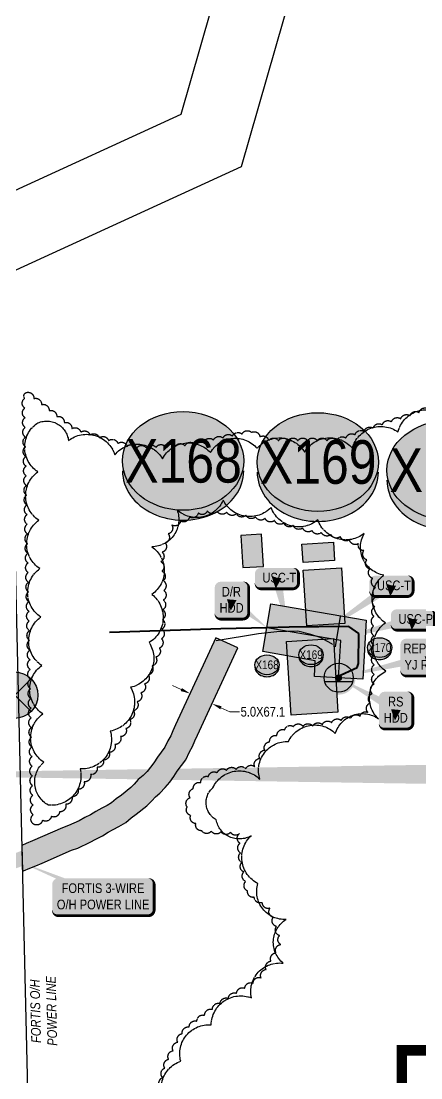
# Model space of a CAD drawing. Extents: x 88833 to 97610, y 5963373 to 5974710.
# Drawn here: x 95584 to 95666.3, y 5967879.4 to 5968097.5 of the extents above; entities that cross this region are included whole.
import ezdxf
from ezdxf.enums import TextEntityAlignment as Align

# ---------------------------------------------------------------- set-up
doc = ezdxf.new("R2010")
doc.units = 0
doc.header["$LTSCALE"] = 5
doc.header["$PDSIZE"] = 5
for name, pattern in [('0', [1, 1, 0]), ('COOP2', [10, 5, -1, 0, -1, 0, -1, 0, -1, 0, -1]), ('DASHDOT', [25.4, 12.7, -6.35, 0, -6.35]), ('POWERLINE5', [7.8, 2.4, -0.6, 0.6, -0.6, 0.6, -0.6, 2.4])]:
    doc.linetypes.add(name, pattern=pattern)
doc.layers.get('Defpoints').update_dxf_attribs({"color": 9})
for name, color, linetype in [('AS-POWER-EXISTING', 72, 'POWERLINE5'), ('AS-POWER-EXISTING-PP', 72, 'Continuous'), ('AS-POWER-T-1000', 104, 'Continuous'), ('AS-RESIDENCE', 14, 'Continuous'), ('AS-ROADS', 254, 'Continuous'), ('AS-SYMBOL', 7, 'Continuous'), ('AS-SYMBOL-1000', 7, 'Continuous'), ('AS-TELEPHONE', 224, 'foc-TEL'), ('C-SYMBOL', 7, 'Continuous'), ('F-RW', 190, 'Continuous'), ('L-SEC', 7, 'Continuous'), ('P-APEX RECON PAY ITEMS-1000', 240, 'Continuous'), ('P-APEX RECON-10m BUFFER', 51, 'COOP2'), ('P-APEX RECON-URBAN', 30, 'COOP2'), ('P-APEX RECON-WORK AREA', 104, 'Continuous'), ('P-CROSSINGS', 250, 'Continuous'), ('P-CROSSINGS-1000', 250, 'Continuous'), ('T-BUSH', 110, '0'), ('T-BUSH-1000', 110, '0')]:
    doc.layers.add(name, color=color, linetype=linetype)
for name, color, linetype, lineweight in [('AS-RECON EXISTING', 151, 'DASHDOT', 40), ('F-RW-T', 190, 'Continuous', 9), ('P-APEX RECON-TWS-T-1000', 104, 'Continuous', 9)]:
    doc.layers.add(name, color=color, linetype=linetype, lineweight=lineweight)
doc.layers.add('AS-STRUCTURE', color=7, linetype='Continuous', lineweight=30, true_color=0x595959)
doc.layers.add('AS-STRUCTURE-H', color=7, linetype='Continuous', true_color=0xa8a8a8)
doc.layers.add('P-APEX RECON-TO BE DRILLED-H', color=7, linetype='Continuous', true_color=0xffafe1)
doc.styles.add('1.8', font='ARIALN.TTF', dxfattribs={"height": 2})
doc.styles.add('100L', font='ARIALN.TTF', dxfattribs={"height": 10})
doc.styles.add('175L', font='ARIALN.TTF', dxfattribs={"height": 2})
doc.styles.add('80', font='ARIALN.TTF', dxfattribs={"height": 10})
doc.styles.add('80CG', font='ARIALN.TTF', dxfattribs={"height": 10})
doc.styles.add('Crossing', font='ARIALN.TTF', dxfattribs={"height": 10})
doc.styles.add('foc-LtypeFont', font='ARIALN.TTF', dxfattribs={"height": 7.35})
doc.linetypes.add('foc-TEL', pattern='A,2,-1,["T",foc-LtypeFont,S=0.2,R=0,X=-0.425,Y=-0.75],-1.24,8', length=12.24)
doc.dimstyles.new('Compass 1 000', dxfattribs={"dimtxt": 1.8, "dimasz": 2, "dimexe": 0.2, "dimexo": 0.0625, "dimgap": 0.5, "dimtad": 0, "dimtih": 1, "dimtoh": 1, "dimzin": 0, "dimdsep": 46, "dimtxsty": '1.8', "dimcen": 0.1, "dimse1": 1, "dimse2": 1, "dimclrd": 256, "dimclrt": 256, "dimaunit": 1, "dimadec": 4, "dimazin": 0, "dimtfac": 0.06, "dimtofl": 0, "dimtmove": 0, "dimatfit": 0, "dimfxl": 0.2, "dimtolj": 1, "dimtzin": 0, "dimlwd": -1, "dimarcsym": 0})
doc.dimstyles.new('Compass 5 000', dxfattribs={"dimscale": 5, "dimtxt": 9, "dimasz": 2, "dimexe": 0.2, "dimexo": 0.0625, "dimgap": 0.5, "dimtad": 0, "dimtih": 1, "dimtoh": 1, "dimzin": 0, "dimdsep": 46, "dimtxsty": '80CG', "dimcen": 0.1, "dimse1": 1, "dimse2": 1, "dimclrd": 256, "dimclrt": 256, "dimaunit": 1, "dimadec": 4, "dimazin": 0, "dimtfac": 0.06, "dimtofl": 0, "dimtmove": 0, "dimatfit": 1, "dimfxl": 0.2, "dimtolj": 1, "dimtzin": 0, "dimlwd": -1, "dimarcsym": 0})

# ---------------------------------------------------------------- blocks, each defined once
blk = doc.blocks.new('*D533')
at = {"layer": 'Defpoints', "color": 0, "transparency": 16777216}
for p in [(95635.48, 5968143.14), (95649.89, 5968139.01), (95645.98, 5968125.4)]:
    blk.add_point(p, dxfattribs=at)
at = {"layer": 'F-RW-T', "transparency": 16777216}
for p, q in [((95621.96, 5968132.29), (95612.35, 5968135.05)), ((95655.6, 5968122.64), (95665.21, 5968119.88)), ((95665.21, 5968119.88), (95675.21, 5968119.88))]:
    blk.add_line(p, q, dxfattribs=at)
for points in [[(95622.42, 5968133.89), (95621.51, 5968130.69), (95631.58, 5968129.53)], [(95656.05, 5968124.24), (95655.14, 5968121.04), (95645.98, 5968125.4)]]:
    blk.add_solid(points, dxfattribs=at)
at = {"layer": 'F-RW-T', "transparency": 16777216, "insert": (95717.43, 5968119.88), "char_height": 10, "attachment_point": 5, "style": '80CG'}
blk.add_mtext('\\A1;BAYTEX\\P15.00 P/L R/W\\PPLAN 912 3040', dxfattribs=at)
blk = doc.blocks.new('POWERPOLE')
h = blk.add_hatch(color=255)
edge = h.paths.add_edge_path()
edge.add_arc((0, 0), 0.96, 0, 360)
at = {"linetype": 'Continuous'}
for p, q in [((0.679, -0.679), (-0.679, 0.679)), ((-0.679, -0.679), (0.679, 0.679))]:
    blk.add_line(p, q, dxfattribs=at)
blk.add_circle((0, 0), 0.96, dxfattribs=at)
blk = doc.blocks.new('*U997')
h = blk.add_hatch(color=255)
edge = h.paths.add_edge_path()
edge.add_line((-46.5, -20), (46.5, -20))
edge.add_arc((46.5, -14), 6, 270, 360)
edge.add_line((52.5, -14), (52.5, 12.5))
edge.add_arc((46.5, 12.5), 6, 0, 90)
edge.add_line((46.5, 18.5), (-46.5, 18.5))
edge.add_arc((-46.5, 12.5), 6, 90, 180)
edge.add_line((-52.5, 12.5), (-52.5, -14))
edge.add_arc((-46.5, -14), 6, 180, 270)
at = {"color": 104, "flags": 128}
blk.add_lwpolyline([(-89.2, 37, 0, 7.5, 0), (0, 0, 0, 0, 0)], format="xyseb", dxfattribs=at)
blk.add_lwpolyline([(-46.5, -20, 3, 3, 0), (46.5, -20, 3, 3, 0.414214), (52.5, -14, 3, 3, 0), (52.5, 12.5, 3, 0, 0.414214), (46.5, 18.5, 0, 0, 0), (-46.5, 18.5, 0, 0, 0.414214), (-52.5, 12.5, 0, 0, 0), (-52.5, -14, 0, 3, 0.414214)], format="xyseb", close=True, dxfattribs=at)
at = {"color": 104, "style": '80'}
blk.add_attdef('ENTER_TEXT_001', (-26.8, -4.9), '', height=10, dxfattribs=at)
blk = doc.blocks.new('*U1009')
at = {"true_color": 0xffffa8}
h = blk.add_hatch(color=51, dxfattribs=at)
edge = h.paths.add_edge_path()
edge.add_line((-11.5, -20), (11.5, -20))
edge.add_arc((11.5, -14), 6, 270, 360)
edge.add_line((17.5, -14), (17.5, 12.5))
edge.add_arc((11.5, 12.5), 6, 0, 90)
edge.add_line((11.5, 18.5), (-11.5, 18.5))
edge.add_arc((-11.5, 12.5), 6, 90, 180)
edge.add_line((-17.5, 12.5), (-17.5, -14))
edge.add_arc((-11.5, -14), 6, 180, 270)
at = {"color": 240, "flags": 128}
for points in [[(-59, 32.9, 0, 10, 0), (0, 0, 5, 5, 0)], [(-1, -11.4, 0, 10, 0), (0, 0, 5, 5, 0)]]:
    blk.add_lwpolyline(points, format="xyseb", dxfattribs=at)
blk.add_lwpolyline([(-11.5, -20, 3, 3, 0), (11.5, -20, 3, 3, 0.414214), (17.5, -14, 3, 3, 0), (17.5, 12.5, 3, 0, 0.414214), (11.5, 18.5, 0, 0, 0), (-11.5, 18.5, 0, 0, 0.414214), (-17.5, 12.5, 0, 0, 0), (-17.5, -14, 0, 3, 0.414214)], format="xyseb", close=True, dxfattribs=at)
at = {"color": 4, "style": '80'}
blk.add_attdef('OTHER_001', (-14.7, -5), '', height=10, dxfattribs=at)
blk = doc.blocks.new('RISER')
h = blk.add_hatch(color=255)
h.dxf.hatch_style = 1
edge = h.paths.add_edge_path()
edge.add_arc((0, 0), 0.7, 0, 360)
blk.add_hatch(color=13).paths.add_polyline_path([(0.581, -0.15), (-0.581, -0.15, 0.774597)])
at = {"color": 13}
blk.add_line((-0.581, -0.15), (0.581, -0.15), dxfattribs=at)
blk.add_circle((0, 0), 0.6, dxfattribs=at)
blk = doc.blocks.new('*U1010')
at = {"true_color": 0xffffa8}
h = blk.add_hatch(color=51, dxfattribs=at)
edge = h.paths.add_edge_path()
edge.add_line((-24, -20), (24, -20))
edge.add_arc((24, -14), 6, 270, 360)
edge.add_line((30, -14), (30, 12.5))
edge.add_arc((24, 12.5), 6, 0, 90)
edge.add_line((24, 18.5), (-24, 18.5))
edge.add_arc((-24, 12.5), 6, 90, 180)
edge.add_line((-30, 12.5), (-30, -14))
edge.add_arc((-24, -14), 6, 180, 270)
at = {"color": 240, "flags": 128}
blk.add_lwpolyline([(-24, -20, 3, 3, 0), (24, -20, 3, 3, 0.414214), (30, -14, 3, 3, 0), (30, 12.5, 3, 0, 0.414214), (24, 18.5, 0, 0, 0), (-24, 18.5, 0, 0, 0.414214), (-30, 12.5, 0, 0, 0), (-30, -14, 0, 3, 0.414214)], format="xyseb", close=True, dxfattribs=at)
for points in [[(-93.7, -21.8, 0, 10, 0), (0, 0, 5, 5, 0)], [(-1, -11.4, 0, 10, 0), (0, 0, 5, 5, 0)]]:
    blk.add_lwpolyline(points, format="xyseb", dxfattribs=at)
at = {"color": 4, "style": '80'}
blk.add_attdef('OTHER_001', (-14.7, -5), '', height=10, dxfattribs=at)
blk = doc.blocks.new('*U1011')
at = {"true_color": 0xffffa8}
h = blk.add_hatch(color=51, dxfattribs=at)
edge = h.paths.add_edge_path()
edge.add_line((-16.5, -11.5), (16.5, -11.5))
edge.add_arc((16.5, -5.5), 6, 270, 360)
edge.add_line((22.5, -5.5), (22.5, 4))
edge.add_arc((16.5, 4), 6, 0, 90)
edge.add_line((16.5, 10), (-16.5, 10))
edge.add_arc((-16.5, 4), 6, 90, 180)
edge.add_line((-22.5, 4), (-22.5, -5.5))
edge.add_arc((-16.5, -5.5), 6, 180, 270)
at = {"color": 240, "flags": 128}
blk.add_lwpolyline([(-16.5, -11.5, 3, 3, 0), (16.5, -11.5, 3, 3, 0.414214), (22.5, -5.5, 3, 3, 0), (22.5, 4, 3, 0, 0.414214), (16.5, 10, 0, 0, 0), (-16.5, 10, 0, 0, 0.414214), (-22.5, 4, 0, 0, 0), (-22.5, -5.5, 0, 3, 0.414214)], format="xyseb", close=True, dxfattribs=at)
for points in [[(-78.4, -21.5, 0, 10, 0), (0, 0, 5, 5, 0)], [(-1, -11.4, 0, 10, 0), (0, 0, 5, 5, 0)]]:
    blk.add_lwpolyline(points, format="xyseb", dxfattribs=at)
at = {"color": 4, "style": '80'}
blk.add_attdef('OTHER_001', (-14.7, -5), '', height=10, dxfattribs=at)
blk = doc.blocks.new('*U1012')
at = {"true_color": 0xffffa8}
h = blk.add_hatch(color=51, dxfattribs=at)
edge = h.paths.add_edge_path()
edge.add_line((-16.5, -11.5), (16.5, -11.5))
edge.add_arc((16.5, -5.5), 6, 270, 360)
edge.add_line((22.5, -5.5), (22.5, 4))
edge.add_arc((16.5, 4), 6, 0, 90)
edge.add_line((16.5, 10), (-16.5, 10))
edge.add_arc((-16.5, 4), 6, 90, 180)
edge.add_line((-22.5, 4), (-22.5, -5.5))
edge.add_arc((-16.5, -5.5), 6, 180, 270)
at = {"color": 240, "flags": 128}
blk.add_lwpolyline([(-16.5, -11.5, 3, 3, 0), (16.5, -11.5, 3, 3, 0.414214), (22.5, -5.5, 3, 3, 0), (22.5, 4, 3, 0, 0.414214), (16.5, 10, 0, 0, 0), (-16.5, 10, 0, 0, 0.414214), (-22.5, 4, 0, 0, 0), (-22.5, -5.5, 0, 3, 0.414214)], format="xyseb", close=True, dxfattribs=at)
for points in [[(-76.9, -52.6, 0, 10, 0), (0, 0, 5, 5, 0)], [(-1, -11.4, 0, 10, 0), (0, 0, 5, 5, 0)]]:
    blk.add_lwpolyline(points, format="xyseb", dxfattribs=at)
at = {"color": 4, "style": '80'}
blk.add_attdef('OTHER_001', (-14.7, -5), '', height=10, dxfattribs=at)
blk = doc.blocks.new('*U1013')
at = {"true_color": 0xffffa8}
h = blk.add_hatch(color=51, dxfattribs=at)
edge = h.paths.add_edge_path()
edge.add_line((-16.5, -11.5), (16.5, -11.5))
edge.add_arc((16.5, -5.5), 6, 270, 360)
edge.add_line((22.5, -5.5), (22.5, 4))
edge.add_arc((16.5, 4), 6, 0, 90)
edge.add_line((16.5, 10), (-16.5, 10))
edge.add_arc((-16.5, 4), 6, 90, 180)
edge.add_line((-22.5, 4), (-22.5, -5.5))
edge.add_arc((-16.5, -5.5), 6, 180, 270)
at = {"color": 240, "flags": 128}
blk.add_lwpolyline([(-16.5, -11.5, 3, 3, 0), (16.5, -11.5, 3, 3, 0.414214), (22.5, -5.5, 3, 3, 0), (22.5, 4, 3, 0, 0.414214), (16.5, 10, 0, 0, 0), (-16.5, 10, 0, 0, 0.414214), (-22.5, 4, 0, 0, 0), (-22.5, -5.5, 0, 3, 0.414214)], format="xyseb", close=True, dxfattribs=at)
for points in [[(-1, -11.4, 0, 10, 0), (0, 0, 5, 5, 0)], [(12, -55.5, 0, 10, 0), (0, 0, 5, 5, 0)]]:
    blk.add_lwpolyline(points, format="xyseb", dxfattribs=at)
at = {"color": 4, "style": '80'}
blk.add_attdef('OTHER_001', (-14.7, -5), '', height=10, dxfattribs=at)
blk = doc.blocks.new('*U1014')
at = {"true_color": 0xffffa8}
h = blk.add_hatch(color=51, dxfattribs=at)
edge = h.paths.add_edge_path()
edge.add_line((-11.5, -20), (11.5, -20))
edge.add_arc((11.5, -14), 6, 270, 360)
edge.add_line((17.5, -14), (17.5, 12.5))
edge.add_arc((11.5, 12.5), 6, 0, 90)
edge.add_line((11.5, 18.5), (-11.5, 18.5))
edge.add_arc((-11.5, 12.5), 6, 90, 180)
edge.add_line((-17.5, 12.5), (-17.5, -14))
edge.add_arc((-11.5, -14), 6, 180, 270)
at = {"color": 240, "flags": 128}
blk.add_lwpolyline([(-11.5, -20, 3, 3, 0), (11.5, -20, 3, 3, 0.414214), (17.5, -14, 3, 3, 0), (17.5, 12.5, 3, 0, 0.414214), (11.5, 18.5, 0, 0, 0), (-11.5, 18.5, 0, 0, 0.414214), (-17.5, 12.5, 0, 0, 0), (-17.5, -14, 0, 3, 0.414214)], format="xyseb", close=True, dxfattribs=at)
for points in [[(-1, -11.4, 0, 10, 0), (0, 0, 5, 5, 0)], [(36.2, -29, 0, 10, 0), (0, 0, 5, 5, 0)]]:
    blk.add_lwpolyline(points, format="xyseb", dxfattribs=at)
at = {"color": 4, "style": '80'}
blk.add_attdef('OTHER_001', (-14.7, -5), '', height=10, dxfattribs=at)
blk = doc.blocks.new('*D1015')
at = {"layer": 'Defpoints', "color": 0, "transparency": 16777216}
for p in [(95617.47, 5967955.82), (95623.33, 5967956.59), (95622.01, 5967953.73)]:
    blk.add_point(p, dxfattribs=at)
at = {"layer": 'P-APEX RECON-TWS-T-1000', "transparency": 16777216}
for p, q in [((95616.97, 5967959.52), (95615.15, 5967960.35)), ((95625.14, 5967955.76), (95626.96, 5967954.92)), ((95626.96, 5967954.92), (95628.96, 5967954.92))]:
    blk.add_line(p, q, dxfattribs=at)
for points in [[(95617.11, 5967959.82), (95616.83, 5967959.21), (95618.79, 5967958.68)], [(95625.28, 5967956.06), (95625, 5967955.45), (95623.33, 5967956.59)]]:
    blk.add_solid(points, dxfattribs=at)
at = {"layer": 'P-APEX RECON-TWS-T-1000', "transparency": 16777216, "insert": (95633.79, 5967954.92), "char_height": 2, "attachment_point": 5, "style": '1.8'}
blk.add_mtext('\\A1;5.0X67.1', dxfattribs=at)
blk = doc.blocks.new('xing2')
h = blk.add_hatch(color=50)
h.dxf.hatch_style = 1
edge = h.paths.add_edge_path()
edge.add_ellipse((0, 0), major_axis=(-12.5, 0), ratio=0.816297, start_angle=0, end_angle=360)
h = blk.add_hatch(color=250)
h.dxf.hatch_style = 1
edge = h.paths.add_edge_path()
edge.add_ellipse((0, -2.05), major_axis=(-12.5, 0), ratio=0.816297, start_angle=0, end_angle=180)
edge.add_line((12.5, -2.05), (12.5, 0))
edge.add_ellipse((0, 0), major_axis=(-12.5, 0), ratio=0.816297, start_angle=0, end_angle=180, ccw=False)
edge.add_line((-12.5, 0), (-12.5, -2.05))
at = {"color": 250}
blk.add_ellipse((0, 0), major_axis=(-12.5, 0), ratio=0.816297, dxfattribs=at)
blk.add_ellipse((0, -2.05), major_axis=(-12.5, 0), ratio=0.816297, start_param=0, end_param=3.141593, dxfattribs=at)
at = {"color": 250, "style": 'Crossing'}
blk.add_attdef('CROSSING', text='', height=9, dxfattribs=at).set_placement((0.09, 0.02), align=Align.MIDDLE_CENTER)
at = {"color": 250, "style": 'Crossing', "flags": 1}
for tag, p in [('OWNER', (0.09, -12.49)), ('DESCRIPTION', (0.09, -25.77)), ('LOCATION', (0.09, -39.3)), ('DWG_REF', (0.09, -52.84))]:
    blk.add_attdef(tag, text='', height=9, dxfattribs=at).set_placement(p, align=Align.MIDDLE_CENTER)

msp = doc.modelspace()

# ---------------------------------------------------------------- hatches: boundary and pattern name
at = {"layer": 'AS-STRUCTURE-H'}
h = msp.add_hatch(color=256, dxfattribs=at)
h.dxf.hatch_style = 1
h.paths.add_polyline_path([(95633.923, 5967984.94), (95633.515, 5967991.566), (95629.226, 5967991.302), (95629.634, 5967984.675)])
h = msp.add_hatch(color=256, dxfattribs=at)
h.dxf.hatch_style = 1
h.paths.add_polyline_path([(95642.082, 5967985.743), (95641.848, 5967989.544), (95648.325, 5967989.943), (95648.559, 5967986.142)])
h = msp.add_hatch(color=256, dxfattribs=at)
h.dxf.hatch_style = 1
h.paths.add_polyline_path([(95642.824, 5967972.647), (95642.116, 5967984.145), (95649.994, 5967984.631), (95650.702, 5967973.133)])
h = msp.add_hatch(color=256, dxfattribs=at)
h.dxf.hatch_style = 1
h.paths.add_polyline_path([(95639.609, 5967954.232), (95638.671, 5967969.45), (95648.324, 5967970.045), (95649.261, 5967954.827)])
at = {"layer": 'P-APEX RECON-10m BUFFER', "transparency": 33554687}
h = msp.add_hatch(color=256, dxfattribs=at)
h.dxf.hatch_style = 1
h.paths.add_polyline_path([(95633.758, 5967967.348), (95635.461, 5967977.193), (95655.071, 5967973.801), (95654.39, 5967961.673), (95644.413, 5967962.234), (95644.596, 5967965.473)])
h = msp.add_hatch(color=256, dxfattribs=at)
h.dxf.hatch_style = 1
h.paths.add_polyline_path([(95584.222, 5967922.032), (95584.452, 5967922.115), (95585.773, 5967922.636), (95586.972, 5967923.142), (95588.292, 5967923.708), (95594.324, 5967926.355), (95595.615, 5967926.813), (95598.19, 5967927.984), (95599.386, 5967928.668), (95600.749, 5967929.297), (95601.909, 5967930.082), (95602.946, 5967930.626), (95604.118, 5967931.258), (95605.517, 5967932.08), (95606.609, 5967933.014), (95607.659, 5967933.769), (95609.853, 5967935.527), (95610.904, 5967936.536), (95611.638, 5967937.39), (95612.529, 5967938.157), (95613.625, 5967939.271), (95614.597, 5967940.427), (95615.42, 5967941.573), (95616.141, 5967942.693), (95617.908, 5967945.035), (95618.647, 5967946.649), (95619.276, 5967947.739), (95619.78, 5967948.932), (95620.328, 5967950.073), (95628.621, 5967968.096), (95624.082, 5967970.185), (95615.806, 5967952.199), (95615.224, 5967950.987), (95614.793, 5967949.967), (95614.202, 5967948.942), (95613.592, 5967947.61), (95612.042, 5967945.554), (95611.289, 5967944.386), (95610.649, 5967943.496), (95609.926, 5967942.635), (95609.114, 5967941.809), (95608.094, 5967940.932), (95607.271, 5967939.974), (95606.555, 5967939.286), (95604.637, 5967937.749), (95603.522, 5967936.947), (95602.606, 5967936.164), (95601.665, 5967935.612), (95600.6, 5967935.037), (95599.341, 5967934.377), (95598.286, 5967933.663), (95597.095, 5967933.114), (95595.91, 5967932.436), (95593.744, 5967931.45), (95592.484, 5967931.004), (95586.303, 5967928.291), (95585.017, 5967927.74), (95584.097, 5967927.351)])
at = {"layer": 'P-APEX RECON-TO BE DRILLED-H', "transparency": 33554687}
h = msp.add_hatch(color=256, dxfattribs=at)
h.dxf.hatch_style = 1
h.paths.add_polyline_path([(95633.758, 5967967.348), (95635.461, 5967977.193), (95655.071, 5967973.801), (95654.39, 5967961.673), (95644.413, 5967962.234), (95644.596, 5967965.473)])

# ---------------------------------------------------------------- linework, layer by layer
at = {"layer": 'AS-POWER-EXISTING', "flags": 128}
msp.add_lwpolyline([(95648.751, 5967968.353), (95649.79, 5967974.571)], dxfattribs=at)
at = {"layer": 'AS-RECON EXISTING', "flags": 128}
msp.add_lwpolyline([(95649.02, 5967962.128), (95653.203, 5967964.098), (95653.492, 5967964.922), (95653.579, 5967971.078), (95651.53, 5967972.505), (95639.216, 5967972.391), (95634.609, 5967972.27), (95625.128, 5967972.023), (95563.533, 5967970.033), (95562.323, 5967969.86), (95557.456, 5967969.884), (95550.907, 5967969.589), (95545.908, 5967969.038), (95544.2, 5967968.935), (95543.193, 5967968.874), (95542.63, 5967966.889), (95542.885, 5967959.968)], dxfattribs=at)
at = {"layer": 'AS-RESIDENCE'}
msp.add_lwpolyline([(95639.609, 5967954.232), (95638.671, 5967969.45), (95648.324, 5967970.045), (95649.261, 5967954.827)], close=True, dxfattribs=at)
at = {"layer": 'AS-ROADS', "const_width": 2.998}
msp.add_lwpolyline([(95582.273, 5967923.982), (95583.567, 5967924.452), (95584.829, 5967924.949), (95585.995, 5967925.441), (95587.298, 5967925.999), (95593.404, 5967928.68), (95594.68, 5967929.131), (95597.05, 5967930.21), (95598.24, 5967930.891), (95599.518, 5967931.48), (95600.625, 5967932.23), (95601.773, 5967932.831), (95602.892, 5967933.435), (95604.062, 5967934.122), (95605.066, 5967934.981), (95606.148, 5967935.759), (95608.204, 5967937.407), (95609.087, 5967938.255), (95609.866, 5967939.161), (95610.822, 5967939.983), (95611.776, 5967940.953), (95612.623, 5967941.961), (95613.354, 5967942.979), (95614.092, 5967944.123), (95615.75, 5967946.323), (95616.425, 5967947.796), (95617.034, 5967948.853), (95617.502, 5967949.959), (95618.067, 5967951.136), (95626.351, 5967969.14)], dxfattribs=at)
at = {"layer": 'AS-STRUCTURE'}
for points in [[(95633.923, 5967984.94), (95633.515, 5967991.566), (95629.226, 5967991.302), (95629.634, 5967984.675)], [(95642.082, 5967985.743), (95641.848, 5967989.544), (95648.325, 5967989.943), (95648.559, 5967986.142)], [(95642.824, 5967972.647), (95642.116, 5967984.145), (95649.994, 5967984.631), (95650.702, 5967973.133)]]:
    msp.add_lwpolyline(points, close=True, dxfattribs=at)
at = {"layer": 'AS-TELEPHONE', "flags": 128}
msp.add_lwpolyline([(95648.149, 5967968.827), (95647.986, 5967968.978), (95645.572, 5967970.259), (95643.703, 5967970.89), (95641.026, 5967971.566), (95636.685, 5967971.435), (95632.879, 5967970.982), (95624.162, 5967969.549)], dxfattribs=at)
at = {"layer": 'C-SYMBOL', "color": 3, "flags": 128}
msp.add_lwpolyline([(95541.773, 5967942.016, 0, 5, 0), (95702.271, 5967942.016, 0, 0, 0)], format="xyseb", dxfattribs=at)
at = {"layer": 'F-RW', "flags": 128}
msp.add_lwpolyline([(95673.796, 5968276.683), (95616.845, 5968078.183), (95580.938, 5968061.709), (95581.321, 5968045.39), (95629.351, 5968067.426), (95674.996, 5968226.523)], dxfattribs=at)
at = {"layer": 'L-SEC', "flags": 128}
msp.add_lwpolyline([(95592.8, 5967557.16), (95573.903, 5968360.883)], dxfattribs=at)
at = {"layer": 'P-APEX RECON-URBAN', "ltscale": 1.5, "flags": 128}
msp.add_lwpolyline([(95649.402, 5967961.953), (95649.833, 5967969.637), (95634.609, 5967972.27)], dxfattribs=at)
at = {"layer": 'P-APEX RECON-WORK AREA', "flags": 128}
for points in [[(95633.758, 5967967.348), (95635.461, 5967977.193), (95655.071, 5967973.801), (95654.39, 5967961.673), (95644.413, 5967962.234), (95644.596, 5967965.473)], [(95584.222, 5967922.032), (95584.452, 5967922.115), (95585.773, 5967922.636), (95586.972, 5967923.142), (95588.292, 5967923.708), (95594.324, 5967926.355), (95595.615, 5967926.813), (95598.19, 5967927.984), (95599.386, 5967928.668), (95600.749, 5967929.297), (95601.909, 5967930.082), (95602.946, 5967930.626), (95604.118, 5967931.258), (95605.517, 5967932.08), (95606.609, 5967933.014), (95607.659, 5967933.769), (95609.853, 5967935.527), (95610.904, 5967936.536), (95611.638, 5967937.39), (95612.529, 5967938.157), (95613.625, 5967939.271), (95614.597, 5967940.427), (95615.42, 5967941.573), (95616.141, 5967942.693), (95617.908, 5967945.035), (95618.647, 5967946.649), (95619.276, 5967947.739), (95619.78, 5967948.932), (95620.328, 5967950.073), (95628.621, 5967968.096), (95624.082, 5967970.185), (95615.806, 5967952.199), (95615.224, 5967950.987), (95614.793, 5967949.967), (95614.202, 5967948.942), (95613.592, 5967947.61), (95612.042, 5967945.554), (95611.289, 5967944.386), (95610.649, 5967943.496), (95609.926, 5967942.635), (95609.114, 5967941.809), (95608.094, 5967940.932), (95607.271, 5967939.974), (95606.555, 5967939.286), (95604.637, 5967937.749), (95603.522, 5967936.947), (95602.606, 5967936.164), (95601.665, 5967935.612), (95600.6, 5967935.037), (95599.341, 5967934.377), (95598.286, 5967933.663), (95597.095, 5967933.114), (95595.91, 5967932.436), (95593.744, 5967931.45), (95592.484, 5967931.004), (95586.303, 5967928.291), (95585.017, 5967927.74), (95584.097, 5967927.351)]]:
    msp.add_lwpolyline(points, close=True, dxfattribs=at)
at = {"layer": 'T-BUSH', "flags": 128}
msp.add_lwpolyline([(95612.505, 5967863.409, -0.5205671), (95614.18, 5967873.253, -0.5205671), (95616.855, 5967882.821, -0.5205671), (95623.143, 5967890.311, -0.5205671), (95631.416, 5967895.893, -0.5205671), (95637.997, 5967903.031, -0.5205671), (95638.613, 5967912.069, -0.5205671), (95632.766, 5967919.477, -0.5205671), (95631.388, 5967929.349, -0.5205671), (95624.168, 5967932.633, -0.5205671), (95623.491, 5967939.249, -0.5205671), (95633.175, 5967940.998, -0.5205671), (95639.073, 5967948.8, -0.5205671), (95648.75, 5967950.409, -0.5205671), (95657.618, 5967953.465, -0.5205671), (95659.136, 5967963.292, -0.5205671), (95659.043, 5967973.284, -0.5205671), (95658.717, 5967983.128, -0.5205671), (95654.674, 5967991.72, -0.5205671), (95645.137, 5967994.542, -0.5205671), (95635.473, 5967997.074, -0.5205671), (95625.605, 5967998.625, -0.5205671), (95616.103, 5967996.595, -0.5205671), (95610.906, 5967988.98, -0.5205671), (95610.927, 5967979.159, -0.5205671), (95610.348, 5967969.203, -0.5205671), (95606.525, 5967959.971, -0.5205671), (95602.33, 5967950.944, -0.5205671), (95596.106, 5967943.143, -0.5205671), (95589.569, 5967935.667, -0.5205671), (95588.625, 5967944.51, -0.5205671), (95588.42, 5967954.5, -0.5205671), (95588.214, 5967964.49, -0.5205671), (95588.008, 5967974.48, -0.5205671), (95587.803, 5967984.47, -0.5205671), (95587.597, 5967994.46, -0.5205671), (95587.391, 5968004.45, -0.5205671), (95587.185, 5968014.439, -0.5205671), (95593.716, 5968010.89, -0.5205671), (95603.277, 5968007.986, -0.5205671), (95613.096, 5968007.159, -0.5205671), (95622.976, 5968008.432, -0.5205671), (95632.593, 5968009.271, -0.5205671), (95642.391, 5968008.483, -0.5205671), (95652.233, 5968009.319, -0.5205671), (95661.64, 5968012.685, -0.5205671), (95670.978, 5968016.207, -0.5205671), (95675.81, 5968018.623, -0.5205671)], format="xyb", dxfattribs=at)
at = {"layer": 'T-BUSH-1000', "flags": 128}
msp.add_lwpolyline([(95610.131, 5967863.748, -0.5205671), (95610.414, 5967865.727, -0.5205671), (95610.696, 5967867.705, -0.5205671), (95610.979, 5967869.683, -0.5205671), (95611.361, 5967871.643, -0.5205671), (95611.799, 5967873.593, -0.5205671), (95612.237, 5967875.543, -0.5205671), (95612.675, 5967877.493, -0.5205671), (95613.113, 5967879.443, -0.5205671), (95613.551, 5967881.393, -0.5205671), (95614.344, 5967883.211, -0.5205671), (95615.286, 5967884.973, -0.5205671), (95616.229, 5967886.735, -0.5205671), (95617.171, 5967888.497, -0.5205671), (95618.609, 5967889.865, -0.5205671), (95620.193, 5967891.083, -0.5205671), (95621.785, 5967892.291, -0.5205671), (95623.377, 5967893.499, -0.5205671), (95624.969, 5967894.707, -0.5205671), (95626.657, 5967895.774, -0.5205671), (95628.358, 5967896.823, -0.5205671), (95630.058, 5967897.873, -0.5205671), (95631.759, 5967898.923, -0.5205671), (95633.417, 5967900.014, -0.5205671), (95634.437, 5967901.733, -0.5205671), (95635.457, 5967903.451, -0.5205671), (95636.477, 5967905.17, -0.5205671), (95637.497, 5967906.888, -0.5205671), (95637.242, 5967908.733, -0.5205671), (95636.58, 5967910.619, -0.5205671), (95635.918, 5967912.504, -0.5205671), (95635.256, 5967914.39, -0.5205671), (95633.673, 5967915.555, -0.5205671), (95632.003, 5967916.653, -0.5205671), (95630.623, 5967917.946, -0.5205671), (95630.237, 5967919.907, -0.5205671), (95629.85, 5967921.867, -0.5205671), (95629.464, 5967923.828, -0.5205671), (95629.178, 5967925.801, -0.5205671), (95629.07, 5967927.797, -0.5205671), (95628.962, 5967929.792, -0.5205671), (95627.147, 5967930.077, -0.5205671), (95625.151, 5967930.181, -0.5205671), (95623.156, 5967930.285, -0.5205671), (95621.16, 5967930.389, -0.5205671), (95619.965, 5967931.846, -0.5205671), (95618.912, 5967933.545, -0.5205671), (95618.187, 5967935.285, -0.5205671), (95618.789, 5967937.19, -0.5205671), (95619.439, 5967939.063, -0.5205671), (95620.995, 5967940.317, -0.5205671), (95622.551, 5967941.571, -0.5205671), (95624.371, 5967942.354, -0.5205671), (95626.287, 5967942.864, -0.5205671), (95628.28, 5967943.02, -0.5205671), (95630.272, 5967943.176, -0.5205671), (95632.115, 5967943.573, -0.5205671), (95633.138, 5967945.29, -0.5205671), (95634.161, 5967947.006, -0.5205671), (95635.185, 5967948.723, -0.5205671), (95636.676, 5967950.014, -0.5205671), (95638.286, 5967951.198, -0.5205671), (95640.066, 5967951.883, -0.5205671), (95642.064, 5967951.925, -0.5205671), (95644.062, 5967951.966, -0.5205671), (95646.029, 5967952.259, -0.5205671), (95647.98, 5967952.695, -0.5205671), (95649.93, 5967953.13, -0.5205671), (95651.88, 5967953.566, -0.5205671), (95653.831, 5967954.002, -0.5205671), (95655.447, 5967954.769, -0.5205671), (95655.868, 5967956.723, -0.5205671), (95656.29, 5967958.676, -0.5205671), (95656.711, 5967960.63, -0.5205671), (95656.744, 5967962.623, -0.5205671), (95656.726, 5967964.621, -0.5205671), (95656.707, 5967966.619, -0.5205671), (95656.688, 5967968.618, -0.5205671), (95656.669, 5967970.616, -0.5205671), (95656.651, 5967972.614, -0.5205671), (95656.681, 5967974.611, -0.5205671), (95656.838, 5967976.603, -0.5205671), (95656.994, 5967978.595, -0.5205671), (95657.009, 5967980.572, -0.5205671), (95656.408, 5967982.478, -0.5205671), (95655.807, 5967984.383, -0.5205671), (95655.206, 5967986.289, -0.5205671), (95654.605, 5967988.195, -0.5205671), (95653.477, 5967989.625, -0.5205671), (95651.643, 5967990.419, -0.5205671), (95649.771, 5967991.097, -0.5205671), (95647.817, 5967991.515, -0.5205671), (95645.863, 5967991.934, -0.5205671), (95643.909, 5967992.352, -0.5205671), (95641.977, 5967992.86, -0.5205671), (95640.047, 5967993.382, -0.5205671), (95638.118, 5967993.903, -0.5205671), (95636.189, 5967994.424, -0.5205671), (95634.238, 5967994.845, -0.5205671), (95632.266, 5967995.167, -0.5205671), (95630.294, 5967995.489, -0.5205671), (95628.321, 5967995.811, -0.5205671), (95626.349, 5967996.132, -0.5205671), (95624.359, 5967996.281, -0.5205671), (95622.362, 5967996.372, -0.5205671), (95620.466, 5967995.943, -0.5205671), (95618.647, 5967995.116, -0.5205671), (95616.827, 5967994.29, -0.5205671), (95615.008, 5967993.463, -0.5205671), (95614.291, 5967991.652, -0.5205671), (95613.676, 5967989.751, -0.5205671), (95613.06, 5967987.85, -0.5205671), (95612.729, 5967985.923, -0.5205671), (95613.003, 5967983.944, -0.5205671), (95613.276, 5967981.964, -0.5205671), (95613.366, 5967979.976, -0.5205671), (95613.273, 5967977.98, -0.5205671), (95613.179, 5967975.984, -0.5205671), (95613.085, 5967973.987, -0.5205671), (95612.992, 5967971.991, -0.5205671), (95612.898, 5967969.995, -0.5205671), (95612.475, 5967968.072, -0.5205671), (95611.711, 5967966.226, -0.5205671), (95610.946, 5967964.38, -0.5205671), (95610.182, 5967962.533, -0.5205671), (95609.417, 5967960.687, -0.5205671), (95608.653, 5967958.84, -0.5205671), (95607.885, 5967956.995, -0.5205671), (95607.114, 5967955.151, -0.5205671), (95606.344, 5967953.307, -0.5205671), (95605.574, 5967951.463, -0.5205671), (95604.467, 5967949.808, -0.5205671), (95603.299, 5967948.186, -0.5205671), (95602.13, 5967946.565, -0.5205671), (95600.926, 5967944.973, -0.5205671), (95599.602, 5967943.476, -0.5205671), (95598.278, 5967941.979, -0.5205671), (95596.954, 5967940.482, -0.5205671), (95595.681, 5967938.941, -0.5205671), (95594.418, 5967937.392, -0.5205671), (95593.156, 5967935.844, -0.5205671), (95591.893, 5967934.295, -0.5205671), (95590.193, 5967933.325, -0.5205671), (95588.358, 5967932.534, -0.5205671), (95586.523, 5967931.742, -0.5205671), (95586.45, 5967933.691, -0.5205671), (95586.409, 5967935.689, -0.5205671), (95586.367, 5967937.687, -0.5205671), (95586.326, 5967939.685, -0.5205671), (95586.285, 5967941.683, -0.5205671), (95586.244, 5967943.681, -0.5205671), (95586.203, 5967945.679, -0.5205671), (95586.162, 5967947.677, -0.5205671), (95586.121, 5967949.675, -0.5205671), (95586.079, 5967951.673, -0.5205671), (95586.038, 5967953.671, -0.5205671), (95585.997, 5967955.669, -0.5205671), (95585.956, 5967957.667, -0.5205671), (95585.915, 5967959.665, -0.5205671), (95585.874, 5967961.663, -0.5205671), (95585.833, 5967963.661, -0.5205671), (95585.791, 5967965.659, -0.5205671), (95585.75, 5967967.657, -0.5205671), (95585.709, 5967969.655, -0.5205671), (95585.668, 5967971.653, -0.5205671), (95585.627, 5967973.651, -0.5205671), (95585.586, 5967975.649, -0.5205671), (95585.545, 5967977.647, -0.5205671), (95585.503, 5967979.645, -0.5205671), (95585.462, 5967981.643, -0.5205671), (95585.421, 5967983.641, -0.5205671), (95585.38, 5967985.639, -0.5205671), (95585.339, 5967987.637, -0.5205671), (95585.298, 5967989.635, -0.5205671), (95585.257, 5967991.633, -0.5205671), (95585.215, 5967993.631, -0.5205671), (95585.174, 5967995.628, -0.5205671), (95585.133, 5967997.626, -0.5205671), (95585.092, 5967999.624, -0.5205671), (95585.051, 5968001.622, -0.5205671), (95585.01, 5968003.62, -0.5205671), (95584.969, 5968005.618, -0.5205671), (95584.927, 5968007.616, -0.5205671), (95584.886, 5968009.614, -0.5205671), (95584.845, 5968011.612, -0.5205671), (95584.804, 5968013.61, -0.5205671), (95584.763, 5968015.608, -0.5205671), (95584.722, 5968017.606, -0.5205671), (95584.681, 5968019.604, -0.5205671), (95585.034, 5968020.808, -0.5205671), (95586.599, 5968019.566, -0.5205671), (95588.165, 5968018.324, -0.5205671), (95589.731, 5968017.082, -0.5205671), (95591.297, 5968015.841, -0.5205671), (95592.863, 5968014.599, -0.5205671), (95594.429, 5968013.357, -0.5205671), (95596.26, 5968012.623, -0.5205671), (95598.173, 5968012.043, -0.5205671), (95600.085, 5968011.462, -0.5205671), (95601.997, 5968010.881, -0.5205671), (95603.909, 5968010.3, -0.5205671), (95605.821, 5968009.719, -0.5205671), (95607.755, 5968009.309, -0.5205671), (95609.751, 5968009.402, -0.5205671), (95611.747, 5968009.496, -0.5205671), (95613.743, 5968009.59, -0.5205671), (95615.739, 5968009.684, -0.5205671), (95617.733, 5968009.797, -0.5205671), (95619.69, 5968010.202, -0.5205671), (95621.647, 5968010.606, -0.5205671), (95623.604, 5968011.011, -0.5205671), (95625.561, 5968011.416, -0.5205671), (95627.518, 5968011.82, -0.5205671), (95629.475, 5968012.225, -0.5205671), (95631.427, 5968012.595, -0.5205671), (95633.196, 5968011.664, -0.5205671), (95635, 5968010.881, -0.5205671), (95636.999, 5968010.881, -0.5205671), (95638.997, 5968010.881, -0.5205671), (95640.996, 5968010.881, -0.5205671), (95642.994, 5968010.881, -0.5205671), (95644.992, 5968010.881, -0.5205671), (95646.991, 5968010.881, -0.5205671), (95648.989, 5968010.881, -0.5205671), (95650.898, 5968011.383, -0.5205671), (95652.773, 5968012.075, -0.5205671), (95654.647, 5968012.767, -0.5205671), (95656.522, 5968013.46, -0.5205671), (95658.397, 5968014.152, -0.5205671), (95660.297, 5968014.771, -0.5205671), (95662.198, 5968015.387, -0.5205671), (95664.099, 5968016.003, -0.5205671), (95665.985, 5968016.658, -0.5205671), (95667.819, 5968017.452, -0.5205671), (95669.653, 5968018.246, -0.5205671), (95671.484, 5968019.047, -0.5205671), (95673.25, 5968019.982, -0.5205671), (95674.688, 5968020.743, -0.5205671)], format="xyb", dxfattribs=at)

# ---------------------------------------------------------------- block references
at = {"layer": 'AS-POWER-EXISTING-PP', "color": 5, "xscale": 5, "yscale": 5, "zscale": 5}
msp.add_blockref('POWERPOLE', (95582.61, 5967958.349), dxfattribs=at)
at = {"layer": 'AS-POWER-T-1000', "color": 5}
ref = msp.add_blockref('*U997', (95600.863, 5967916.84), dxfattribs=dict(at, xscale=0.2, yscale=0.2, zscale=0.2))
ref.add_attrib('ENTER_TEXT_001', 'FORTIS 3-WIRE', (95592.301, 5967917.524), dxfattribs={"layer": '0', "color": 104, "height": 2, "style": '80'})
ref.add_attrib('ENTER_TEXT_002', 'O/H POWER LINE', (95591.319, 5967914.155), dxfattribs={"layer": '0', "color": 104, "height": 2, "style": '80'})
at = {"layer": 'AS-SYMBOL', "xscale": 4.996022535000006, "yscale": 4.996022535000006, "zscale": 4.996022535000006}
msp.add_blockref('RISER', (95649.402, 5967961.953), dxfattribs=at)
at = {"layer": 'AS-SYMBOL-1000', "xscale": 0.9992045070000001, "yscale": 0.9992045070000001, "zscale": 0.9992045070000001}
msp.add_blockref('RISER', (95649.402, 5967961.953), dxfattribs=at)
at = {"layer": 'P-APEX RECON PAY ITEMS-1000', "xscale": 0.2, "yscale": 0.2, "zscale": 0.2}
for name, p, values in [('*U1013', (95636.634, 5967982.606), {'OTHER_001': 'USC-T'}), ('*U1012', (95660.246, 5967981.018), {'OTHER_001': 'USC-T'}), ('*U1011', (95664.674, 5967974.076), {'OTHER_001': 'USC-P'})]:
    msp.add_blockref(name, p, dxfattribs=at).add_auto_attribs(values)
at = {"layer": 'P-APEX RECON PAY ITEMS-1000'}
ref = msp.add_blockref('*U1014', (95627.365, 5967978.061), dxfattribs=dict(at, xscale=0.2, yscale=0.2, zscale=0.2))
ref.add_attrib('OTHER_001', 'D/R', (95625.322, 5967978.71), dxfattribs={"layer": '0', "color": 4, "height": 2, "style": '80'})
ref.add_attrib('OTHER_002', 'HDD', (95624.859, 5967975.377), dxfattribs={"layer": '0', "color": 4, "height": 2, "style": '80'})
ref = msp.add_blockref('*U1010', (95668.137, 5967966.319), dxfattribs=dict(at, xscale=0.2, yscale=0.2, zscale=0.2))
ref.add_attrib('OTHER_001', 'REPLACE', (95662.763, 5967967.002), dxfattribs={"layer": '0', "color": 4, "height": 2, "style": '80'})
ref.add_attrib('OTHER_002', 'YJ RISER', (95662.993, 5967963.634), dxfattribs={"layer": '0', "color": 4, "height": 2, "style": '80'})
ref = msp.add_blockref('*U1009', (95661.202, 5967955.373), dxfattribs=dict(at, xscale=0.2, yscale=0.2, zscale=0.2))
ref.add_attrib('OTHER_001', 'RS', (95659.583, 5967956.022), dxfattribs={"layer": '0', "color": 4, "height": 2, "style": '80'})
ref.add_attrib('OTHER_002', 'HDD', (95658.697, 5967952.689), dxfattribs={"layer": '0', "color": 4, "height": 2, "style": '80'})
at = {"layer": 'P-CROSSINGS', "xscale": 0.9992045070000001, "yscale": 0.9992045070000001, "zscale": 0.9992045070000001}
for p, values in [((95617.339, 5968006.703), {'CROSSING': 'X168'}), ((95645.1, 5968006.456), {'CROSSING': 'X169'}), ((95671.852, 5968004.79), {'CROSSING': 'X170'})]:
    msp.add_blockref('xing2', p, dxfattribs=at).add_auto_attribs(values)
at = {"layer": 'P-CROSSINGS-1000', "xscale": 0.1998409014, "yscale": 0.1998409014, "zscale": 0.1998409014}
for p, values in [((95643.712, 5967966.705), {'CROSSING': 'X169'}), ((95657.842, 5967968.178), {'CROSSING': 'X170'}), ((95634.634, 5967964.62), {'CROSSING': 'X168'})]:
    msp.add_blockref('xing2', p, dxfattribs=at).add_auto_attribs(values)

# ---------------------------------------------------------------- texts
at = {"layer": 'AS-POWER-T-1000', "insert": (95586.07, 5967885.83), "char_height": 2, "attachment_point": 1, "rotation": 91.26866, "style": '100L'}
msp.add_mtext_dynamic_manual_height_columns('\\pi0.72178;{\\fArial Narrow|b0|i1|c0|p34;FORTIS O/H\\P\\pi0.071027;POWER LINE}', width=14.51859, gutter_width=55, heights=[0], dxfattribs=at)
at = {"layer": 'C-SYMBOL', "color": 3, "insert": (95658.456, 5967952.841), "char_height": 20, "attachment_point": 1, "style": '175L'}
msp.add_mtext_dynamic_manual_height_columns('\\pi51.603;LOT 1\\P\\pi35.082;BLOCK 1\\P\\pi1.044;PLAN 202 2256', width=161.01021, gutter_width=55, heights=[0], dxfattribs=at)

# ---------------------------------------------------------------- dimensions: what is measured, and where the dimension line sits
at = {"layer": 'F-RW-T'}
dim = msp.add_aligned_dim(p1=(95635.483, 5968143.144), p2=(95649.889, 5968139.011), distance=-14.162, text='BAYTEX\\P15.00 P/L R/W\\PPLAN 912 3040', dimstyle='Compass 5 000', dxfattribs=at)
dim.commit()
dim.dimension.update_dxf_attribs({"geometry": '*D533', "text_midpoint": (95717.428, 5968119.882)})
at = {"layer": 'P-APEX RECON-TWS-T-1000'}
dim = msp.add_linear_dim(base=(95623.327, 5967956.592), p1=(95617.472, 5967955.819), p2=(95622.011, 5967953.73), angle=335.2914, text='5.0X67.1', dimstyle='Compass 1 000', dxfattribs=at)
dim.commit()
dim.dimension.update_dxf_attribs({"geometry": '*D1015', "text_midpoint": (95633.79, 5967954.92), "dimtype": 161})

doc.saveas('drawing.dxf')
